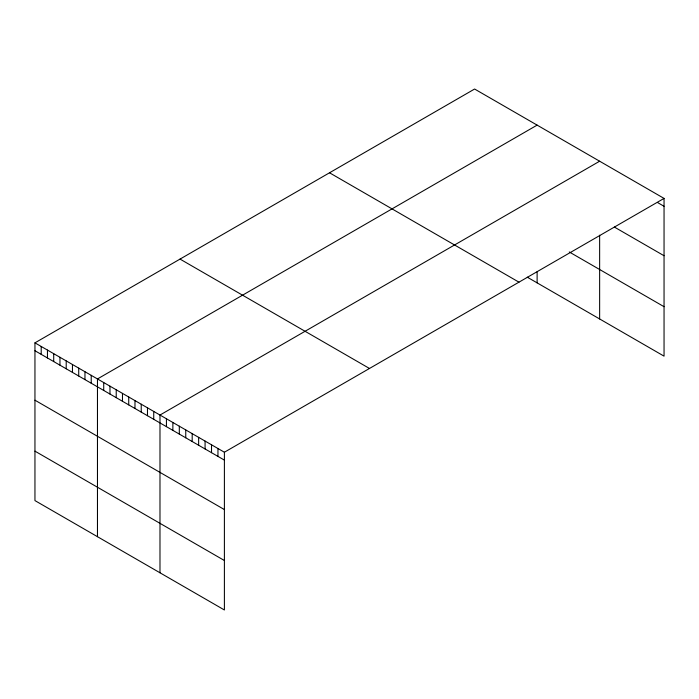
<?xml version="1.0" encoding="UTF-8"?>
<svg xmlns="http://www.w3.org/2000/svg" width="699" height="699" viewBox="0 0 699 699"><rect width="100%" height="100%" fill="white"/><g stroke="black" fill="none" stroke-linecap="round" stroke-linejoin="round"><path stroke-width="1.05" d="M664.05 198.402L224.396 452.227L224.396 609.974L34.95 500.598L34.95 342.851L474.604 89.026L664.05 198.402L664.05 356.149L527.291 277.188M537.12 125.121L97.467 378.945L97.467 536.692M599.637 161.216L159.984 415.04L159.984 572.787M657.61 202.57L664.05 206.284M614.36 227.053L664.05 255.738M569.274 251.972L664.05 306.695M329.517 172.784L518.964 282.169M180.036 259.093L369.483 368.469M34.95 342.851L224.396 452.227M34.95 350.741L224.396 460.117M34.95 400.195L224.396 509.571M34.95 451.143L224.396 560.519M599.637 235.187L599.637 318.962M537.12 271.762L537.12 282.868M217.957 448.513L217.957 456.395M211.517 444.791L211.517 452.681M205.078 441.078L205.078 448.959M198.638 437.356L198.638 445.237M192.19 433.633L192.19 441.523M185.751 429.92L185.751 437.801M179.311 426.198L179.311 434.079M172.871 422.484L172.871 430.366M166.432 418.762L166.432 426.643M153.736 411.431L153.736 419.313M147.48 407.823L147.48 415.704M141.233 404.214L141.233 412.095M134.977 400.606L134.977 408.487M128.73 396.997L128.73 404.878M122.474 393.388L122.474 401.27M116.226 389.78L116.226 397.661M109.97 386.163L109.97 394.053M103.723 382.554L103.723 390.444M91.22 375.337L91.22 383.218M84.963 371.728L84.963 379.609M78.716 368.12L78.716 376.001M72.46 364.511L72.46 372.392M66.213 360.902L66.213 368.784M59.957 357.294L59.957 365.175M53.709 353.685L53.709 361.566M47.453 350.068L47.453 357.958M41.206 346.459L41.206 354.349"/></g></svg>
